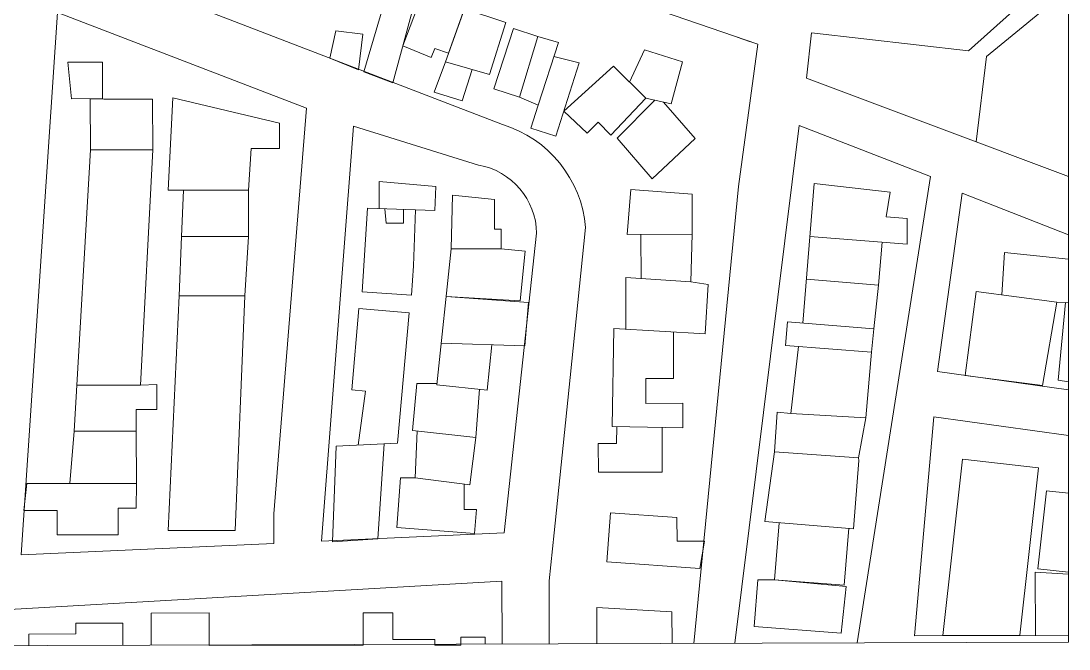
# Model space of a CAD drawing. Header units: metres. Extents: x -48 to 2360, y -1392 to 453.
# Drawn here: x 383 to 539.4, y -1391.6 to -1297.9 of the extents above; entities that cross this region are included whole.
import ezdxf

# ---------------------------------------------------------------- set-up
doc = ezdxf.new("R2010")
doc.units = ezdxf.units.M
doc.layers.add('TODO', color=210, linetype='Continuous', lineweight=5)

msp = doc.modelspace()

# ---------------------------------------------------------------- linework, layer by layer
at = {"layer": 'TODO', "transparency": 33554687}
for p, q in [((491.85, -1300.99), (489.86, -1300.32)), ((434.7, -1325.84), (444.75, -1326.15)), ((471.45, -1343.79), (485.11, -1344.57)), ((430.01, -1361.35), (439.17, -1360.87))]:
    msp.add_line(p, q, dxfattribs=at)
at = {"layer": 'TODO', "transparency": 33554559}
msp.add_lwpolyline([(539.32, -1390.59), (539.32, -1160.59), (218.99, -1161.04), (219.12, -1251.56), (219.32, -1391.6)], close=True, dxfattribs=at)
at = {"layer": 'TODO', "transparency": 33554687, "flags": 128}
for points in [[(483.38, -1390.77), (490.04, -1322.58), (492.93, -1301.37), (374.3, -1260.68)], [(439.95, -1301.58), (444.34, -1289.99)], [(539.32, -1321.11), (500.19, -1306.45), (500.98, -1299.67), (524.41, -1302.37), (537.55, -1290.56), (539.32, -1290.25)], [(434.13, -1305.47), (438.08, -1292.15)], [(450.52, -1292.2), (446.77, -1302.71)], [(442.22, -1293.28), (438.44, -1307.11)], [(527.06, -1303.2), (539.4, -1293.05)], [(446.35, -1303.98), (449.14, -1296.07)], [(449.14, -1296.07), (455.34, -1298.1)], [(455.34, -1298.1), (452.9, -1305.88)], [(429.07, -1303.46), (429.96, -1299.37)], [(429.96, -1299.37), (433.98, -1299.87)], [(433.98, -1299.87), (433.32, -1305.18)], [(453.55, -1308.02), (456.48, -1299.02)], [(456.48, -1299.02), (460.09, -1300.2)], [(444.19, -1303.33), (439.95, -1301.58)], [(457.36, -1309.26), (460.09, -1300.2)], [(460.09, -1300.2), (463.19, -1301.13)], [(463.19, -1301.13), (460.15, -1310.46)], [(491.85, -1301), (491.85, -1300.99)], [(444.74, -1301.98), (444.19, -1303.33)], [(446.77, -1302.71), (444.74, -1301.98)], [(462.51, -1303.21), (466.29, -1304.16)], [(473.79, -1307), (476.01, -1302.22)], [(476.01, -1302.22), (481.7, -1304.01)], [(525.53, -1315.95), (527.06, -1303.2)], [(389.93, -1304.06), (395.14, -1304.05)], [(390.49, -1309.49), (389.93, -1304.06)], [(395.14, -1304.05), (395.14, -1309.48)], [(433.32, -1305.18), (429.07, -1303.46)], [(444.65, -1308.5), (446.35, -1303.98)], [(452.9, -1305.88), (446.35, -1303.98)], [(466.29, -1304.16), (462.8, -1315.08)], [(463.99, -1311.35), (471.4, -1304.62)], [(471.4, -1304.62), (476.21, -1309.41)], [(481.7, -1304.01), (479.99, -1310.24)], [(438.44, -1307.11), (434.13, -1305.47)], [(450.33, -1305.13), (448.83, -1309.83)], [(404.93, -1323.15), (405.64, -1309.35)], [(405.64, -1309.35), (421.57, -1313.12)], [(448.83, -1309.83), (444.65, -1308.5)], [(457.36, -1309.26), (453.55, -1308.02)], [(460.15, -1310.46), (457.36, -1309.26)], [(476.21, -1309.41), (471.03, -1314.93)], [(479.99, -1310.24), (476.21, -1309.41)], [(395.14, -1309.48), (390.49, -1309.49)], [(393.31, -1317.12), (393.3, -1309.49)], [(393.3, -1309.49), (395.34, -1309.55), (402.61, -1309.54)], [(402.61, -1309.54), (402.62, -1317.1)], [(459.04, -1313.87), (460.15, -1310.46)], [(471.93, -1315.36), (477.57, -1309.71)], [(478.89, -1310), (483.6, -1315.45)], [(467.49, -1314.63), (463.99, -1311.35)], [(421.57, -1313.12), (421.57, -1316.92)], [(462.8, -1315.08), (459.04, -1313.87)], [(469.1, -1313.01), (467.49, -1314.63)], [(471.03, -1314.93), (469.1, -1313.01)], [(477.2, -1321.47), (471.93, -1315.36)], [(483.6, -1315.45), (477.2, -1321.47)], [(390.89, -1359.09), (393.31, -1317.12)], [(393.31, -1317.12), (402.62, -1317.1)], [(402.62, -1317.1), (400.79, -1352.21)], [(417.33, -1316.93), (416.94, -1323.13)], [(421.57, -1316.92), (417.33, -1316.93)], [(436.41, -1325.89), (436.4, -1321.82)], [(436.4, -1321.82), (444.86, -1322.58)], [(416.94, -1323.13), (404.93, -1323.15)], [(406.9, -1330.07), (407.22, -1323.14)], [(416.94, -1323.13), (416.9, -1330.06)], [(444.86, -1322.58), (444.75, -1326.15)], [(473.45, -1329.73), (473.98, -1323.02)], [(473.98, -1323.02), (483.14, -1323.75)], [(499.67, -1342.99), (501.37, -1322.16)], [(501.37, -1322.16), (512.68, -1323.45)], [(512.68, -1323.45), (512.13, -1327.13)], [(447.16, -1331.89), (447.39, -1323.89)], [(447.39, -1323.89), (453.64, -1324.55)], [(453.64, -1324.55), (453.65, -1328.97)], [(483.14, -1323.75), (483.15, -1329.72)], [(539.32, -1352.95), (519.79, -1350.21), (523.44, -1323.58), (539.32, -1329.8)], [(433.87, -1338.31), (434.7, -1325.84)], [(437.26, -1325.92), (437.46, -1328.06)], [(440.06, -1328.06), (440.06, -1326.01)], [(441.83, -1326.06), (441.57, -1334.41), (441.27, -1338.81)], [(437.46, -1328.06), (440.06, -1328.06)], [(512.13, -1327.13), (515.25, -1327.35)], [(515.25, -1327.35), (515.26, -1331.21)], [(453.65, -1328.97), (454.65, -1328.97)], [(454.65, -1328.97), (454.65, -1331.88)], [(483.15, -1329.72), (473.45, -1329.73)], [(475.51, -1336.32), (475.5, -1329.73)], [(483.15, -1329.72), (482.96, -1336.82)], [(406.57, -1338.9), (406.9, -1330.07)], [(416.9, -1330.06), (406.9, -1330.07)], [(416.9, -1330.06), (416.35, -1338.89)], [(515.26, -1331.21), (500.73, -1330.03)], [(511.5, -1330.91), (510.97, -1337.3)], [(445.03, -1352.17), (447.16, -1331.89)], [(454.65, -1331.88), (447.16, -1331.89)], [(454.65, -1331.88), (458.21, -1332.22)], [(458.21, -1332.22), (457.49, -1339.64)], [(529.37, -1338.77), (529.76, -1332.42)], [(529.76, -1332.42), (539.32, -1333.41)], [(473.26, -1343.89), (473.25, -1336.17)], [(473.25, -1336.17), (482.96, -1336.82), (485.53, -1337.2)], [(485.53, -1337.2), (485.11, -1344.57)], [(500.21, -1336.42), (510.97, -1337.3)], [(510.97, -1337.3), (510.28, -1343.85)], [(404.95, -1373.91), (406.57, -1338.9)], [(406.57, -1338.9), (416.35, -1338.89)], [(416.35, -1338.89), (414.91, -1373.9)], [(441.27, -1338.81), (433.87, -1338.31)], [(457.49, -1339.64), (446.42, -1338.98)], [(446.42, -1338.98), (458.73, -1339.88)], [(523.92, -1350.81), (525.55, -1338.27)], [(525.55, -1338.27), (537.59, -1339.84)], [(458.73, -1339.88), (458.17, -1346.34)], [(537.59, -1339.84), (535.43, -1352.3)], [(539.32, -1339.94), (537.59, -1339.84)], [(537.78, -1351.51), (538.9, -1339.91)], [(538.9, -1339.91), (539.32, -1339.95)], [(432.32, -1352.95), (433.39, -1340.78)], [(433.39, -1340.78), (440.88, -1341.44)], [(440.88, -1341.44), (439.17, -1360.87)], [(471.19, -1358.4), (471.45, -1343.79)], [(497.1, -1346.29), (497.38, -1342.8)], [(497.38, -1342.8), (510.28, -1343.85)], [(510.28, -1343.85), (509.93, -1347.33)], [(480.34, -1344.3), (480.35, -1351.22)], [(458.17, -1346.34), (445.68, -1345.98)], [(453.23, -1346.2), (452.53, -1352.96)], [(509.93, -1347.33), (497.1, -1346.29)], [(497.88, -1356.48), (499.03, -1346.44)], [(509.93, -1347.33), (509.05, -1357.11)], [(476.21, -1351.22), (476.21, -1354.95)], [(480.35, -1351.22), (476.21, -1351.22)], [(535.43, -1352.3), (523.92, -1350.81)], [(539.32, -1351.75), (537.78, -1351.51)], [(400.79, -1352.21), (391.29, -1352.22)], [(400.79, -1352.21), (403.25, -1352.13)], [(403.25, -1352.13), (403.26, -1355.86)], [(434.36, -1353.13), (432.32, -1352.95)], [(433.31, -1361.18), (434.36, -1353.13)], [(441.41, -1358.98), (442.04, -1352)], [(442.04, -1352), (445.05, -1352)], [(452.53, -1352.96), (445.03, -1352.17)], [(451.4, -1352.84), (450.86, -1360.04)], [(400.14, -1355.86), (400.14, -1359.08)], [(403.26, -1355.86), (400.14, -1355.86)], [(476.21, -1354.95), (481.76, -1354.94)], [(481.76, -1354.94), (481.76, -1358.59)], [(495.42, -1362.16), (495.84, -1356.24)], [(495.84, -1356.24), (497.88, -1356.48)], [(509.05, -1357.11), (497.88, -1356.48)], [(509.05, -1357.11), (508, -1363.07)], [(539.32, -1389.58), (516.33, -1389.61), (519.24, -1356.96), (539.32, -1359.74)], [(390.24, -1366.91), (390.89, -1359.09)], [(390.89, -1359.09), (400.14, -1359.08)], [(400.14, -1359.08), (400.2, -1366.9)], [(450.86, -1360.04), (441.41, -1358.98)], [(441.79, -1366.04), (442.11, -1359.06)], [(481.76, -1358.59), (471.19, -1358.4)], [(471.84, -1360.96), (471.88, -1358.41)], [(478.69, -1358.53), (478.69, -1365.19)], [(437.16, -1360.98), (436.23, -1375.14)], [(450.86, -1360.04), (449.94, -1367.08)], [(469.15, -1365.2), (469.14, -1360.96)], [(469.14, -1360.96), (471.84, -1360.96)], [(429.47, -1375.6), (430.01, -1361.35)], [(493.99, -1372.59), (495.42, -1362.16)], [(508, -1363.07), (495.42, -1362.16)], [(508, -1363.07), (508.02, -1363.45), (507.21, -1373.65)], [(520.55, -1389.56), (523.5, -1363.29)], [(523.5, -1363.29), (534.85, -1364.57)], [(478.69, -1365.19), (469.15, -1365.2)], [(534.85, -1364.57), (532.04, -1389.54)], [(383.37, -1370.93), (383.81, -1366.92)], [(383.81, -1366.92), (400.2, -1366.9)], [(400.2, -1366.9), (400.15, -1370.58)], [(439.05, -1373.49), (439.62, -1366.04)], [(439.62, -1366.04), (441.79, -1366.04)], [(449.94, -1367.08), (441.79, -1366.04)], [(449.12, -1366.97), (449.13, -1370.78)], [(534.77, -1379.66), (536.02, -1367.99)], [(536.02, -1367.99), (539.32, -1368.35)], [(388.35, -1370.92), (383.37, -1370.93)], [(388.35, -1374.57), (388.35, -1370.92)], [(397.46, -1370.58), (397.47, -1374.56)], [(400.15, -1370.58), (397.46, -1370.58)], [(449.13, -1370.78), (450.93, -1370.78)], [(450.93, -1370.78), (450.65, -1374.38)], [(470.41, -1378.59), (470.94, -1371.27)], [(470.94, -1371.27), (480.88, -1371.98)], [(480.88, -1371.98), (480.89, -1375.5)], [(450.65, -1374.38), (439.05, -1373.49)], [(507.21, -1373.65), (493.99, -1372.59)], [(495.46, -1381.26), (496.14, -1372.76)], [(506.51, -1373.59), (505.84, -1382.09)], [(397.47, -1374.56), (388.35, -1374.57)], [(414.91, -1373.9), (404.95, -1373.91)], [(436.23, -1375.14), (429.47, -1375.6)], [(480.89, -1375.5), (484.97, -1375.49)], [(484.97, -1375.49), (484.31, -1379.59)], [(484.31, -1379.59), (470.41, -1378.59)], [(539.32, -1380.15), (534.77, -1379.66)], [(492.4, -1388.24), (492.93, -1381.27)], [(492.93, -1381.27), (495.46, -1381.26), (506.16, -1382.27)], [(505.84, -1382.09), (495.46, -1381.26)], [(534.38, -1389.58), (534.36, -1380.13)], [(534.36, -1380.13), (539.32, -1380.45)], [(506.16, -1382.27), (505.4, -1389.23)], [(468.92, -1390.81), (468.91, -1385.43)], [(468.91, -1385.43), (480.13, -1386.06)], [(480.13, -1386.06), (480.14, -1390.78)], [(402.38, -1386.23), (411.03, -1386.22)], [(402.39, -1391.02), (402.38, -1386.23)], [(411.03, -1386.22), (411.04, -1391.07)], [(434.04, -1386.19), (438.46, -1386.18)], [(434.04, -1391.04), (434.04, -1386.19)], [(438.46, -1386.18), (438.46, -1390.19)], [(391.16, -1387.74), (398.14, -1387.73)], [(391.16, -1389.36), (391.16, -1387.74)], [(398.14, -1387.73), (398.15, -1391.04)], [(505.4, -1389.23), (492.4, -1388.24)], [(384.12, -1389.37), (391.16, -1389.36)], [(384.12, -1391.08), (384.12, -1389.37)], [(438.46, -1390.19), (444.75, -1390.18)], [(444.75, -1390.18), (444.75, -1391.02)], [(448.63, -1389.83), (452.24, -1389.82)], [(448.63, -1391.02), (448.63, -1389.83)], [(452.24, -1389.82), (452.24, -1390.86)], [(532.04, -1389.54), (520.55, -1389.56)], [(411.04, -1391.07), (434.04, -1391.04)], [(444.75, -1391.02), (448.63, -1391.02)]]:
    msp.add_lwpolyline(points, dxfattribs=at)
msp.add_lwpolyline([(454.77, -1390.86), (454.76, -1381.46), (365.63, -1386.61, -0.811965), (365.62, -1379.76), (376.38, -1378.22), (380.79, -1293.81), (370.39, -1288.52, -0.947829), (373.06, -1281.92), (454.83, -1313.36, -0.307447), (467.23, -1328.7), (464.92, -1351.09), (462.54, -1374.27), (462.54, -1374.27), (461.79, -1381.45), (461.8, -1390.83)], format="xyb", dxfattribs=at)
msp.add_lwpolyline([(388.39, -1296.61), (382.99, -1377.57), (420.7, -1375.85), (420.69, -1371.44), (425.6, -1310.91)], close=True, dxfattribs=at)
msp.add_lwpolyline([(432.59, -1313.6), (427.8, -1375.52), (455.06, -1374.28), (459.93, -1329.57, 0.358528), (451.27, -1319.39)], format="xyb", close=True, dxfattribs=at)
at = {"layer": 'TODO', "ltscale": 7, "transparency": 33554687}
for points in [[(499.13, -1313.5), (489.52, -1390.75)], [(507.76, -1390.69), (518.72, -1321.09), (499.13, -1313.5)]]:
    msp.add_lwpolyline(points, dxfattribs=at)

doc.saveas('drawing.dxf')
